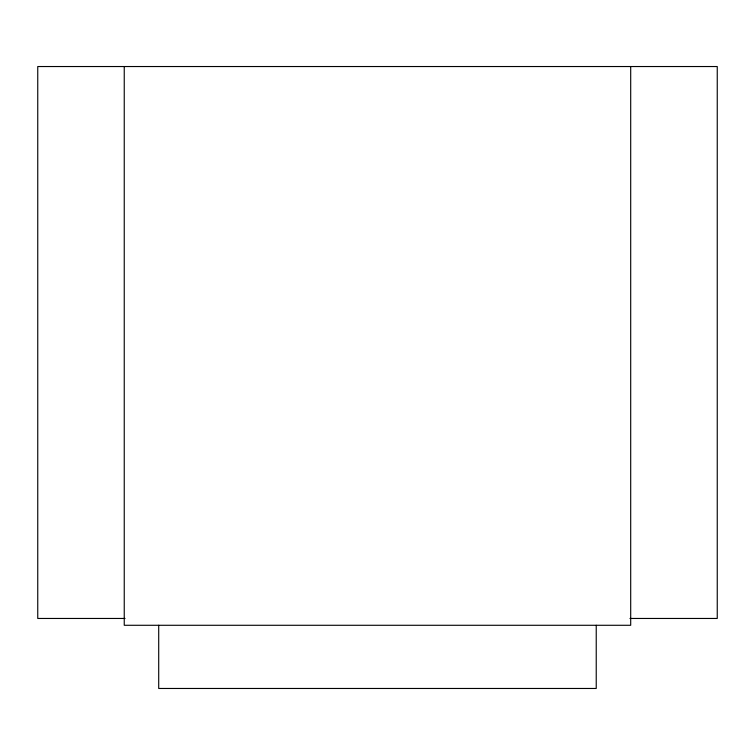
<?xml version="1.0" encoding="UTF-8"?>
<svg xmlns="http://www.w3.org/2000/svg" width="755" height="755" viewBox="0 0 755 755"><rect width="100%" height="100%" fill="white"/><g stroke="black" fill="none" stroke-linecap="round" stroke-linejoin="round"><path stroke-width="1.13" d="M125.047 618.458L37.75 618.458L37.75 66.534L717.25 66.534L717.25 618.458L629.953 618.458M630.699 66.534L630.699 625.282L124.245 625.282L124.245 66.534M596.233 625.282L596.233 688.466L158.71 688.466L158.71 625.282"/></g></svg>
